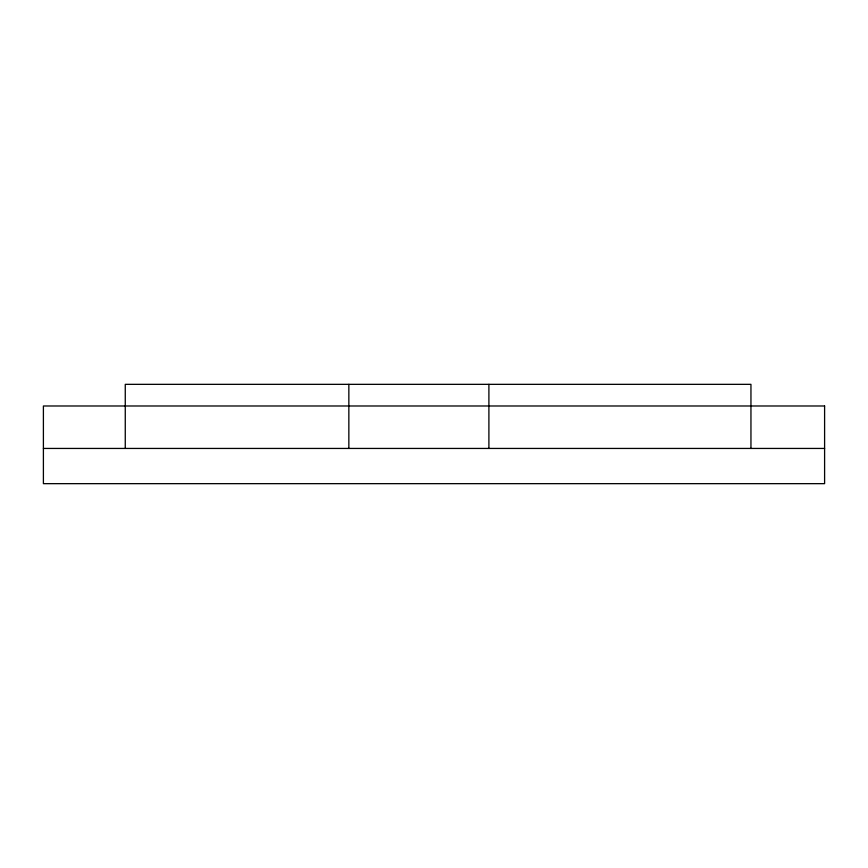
<?xml version="1.0" encoding="UTF-8"?>
<svg xmlns="http://www.w3.org/2000/svg" width="868" height="868" viewBox="0 0 868 868"><rect width="100%" height="100%" fill="white"/><g stroke="black" fill="none" stroke-linecap="round" stroke-linejoin="round"><path stroke-width="1.3" d="M43.4 448.441L824.6 448.441M750.95 448.441L750.95 384.34L125.263 384.34L125.263 448.441M488.901 384.34L488.901 448.441M348.849 384.34L348.849 448.441M824.6 405.985L43.4 405.985L43.4 483.66L824.6 483.66L824.6 405.985"/></g></svg>
